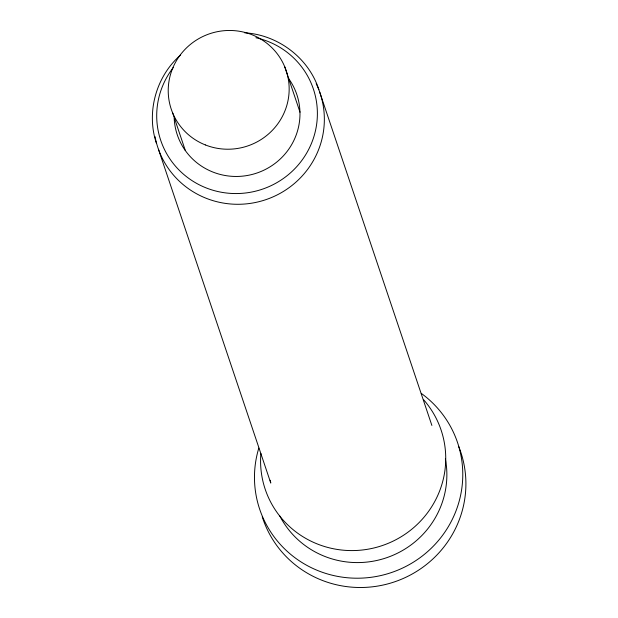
<?xml version="1.0" encoding="UTF-8"?>
<svg xmlns="http://www.w3.org/2000/svg" width="618" height="618" viewBox="0 0 618 618"><rect width="100%" height="100%" fill="white"/><g stroke="black" fill="none" stroke-linecap="round" stroke-linejoin="round"><path stroke-width="0.93" d="M180.441 55.172C156.06 76.439 146.118 112.383 156.362 143.121M244.643 32.8C277.868 34.755 308.691 57.876 318.903 89.71M319.552 91.68L431.882 425.447M284.643 66.566L300.008 112.213M172.746 113.133L185.346 150.56M158.455 149.278L270.777 483.052L270.182 480.271M316.177 83.631A85.547 83.615 -18.6 0 1 265.076 199.923A85.547 83.615 -18.6 0 1 155.025 136.586M423.763 399.916A92.793 90.699 -18.6 0 1 381.453 545.841A92.793 90.699 -18.6 0 1 260.881 453.473M445.377 458.888A88.444 86.45 -18.6 0 1 386.891 557.629A88.444 86.45 -18.6 0 1 279.861 516.076M458.703 446.536A104.396 102.04 -18.6 0 1 396.192 581.275A104.396 102.04 -18.6 0 1 262.241 516.779M421.252 393.365A104.396 102.04 -18.6 0 1 448.676 526.096A104.396 102.04 -18.6 0 1 317.312 570.375A104.396 102.04 -18.6 0 1 258.795 448.112M288.591 78.525A63.075 61.645 -18.6 0 1 257.196 172.932A63.075 61.645 -18.6 0 1 174.176 118.053M255.906 37.737A80.525 78.702 -18.6 0 1 311.781 142.603A80.525 78.702 -18.6 0 1 197.505 183.878A80.525 78.702 -18.6 0 1 173.256 67.586M205.354 144.936A60.61 59.235 -18.6 0 0 288.676 81.491A60.61 59.235 -18.6 0 0 192.051 43.113A60.61 59.235 -18.6 0 0 205.354 144.936"/></g></svg>
